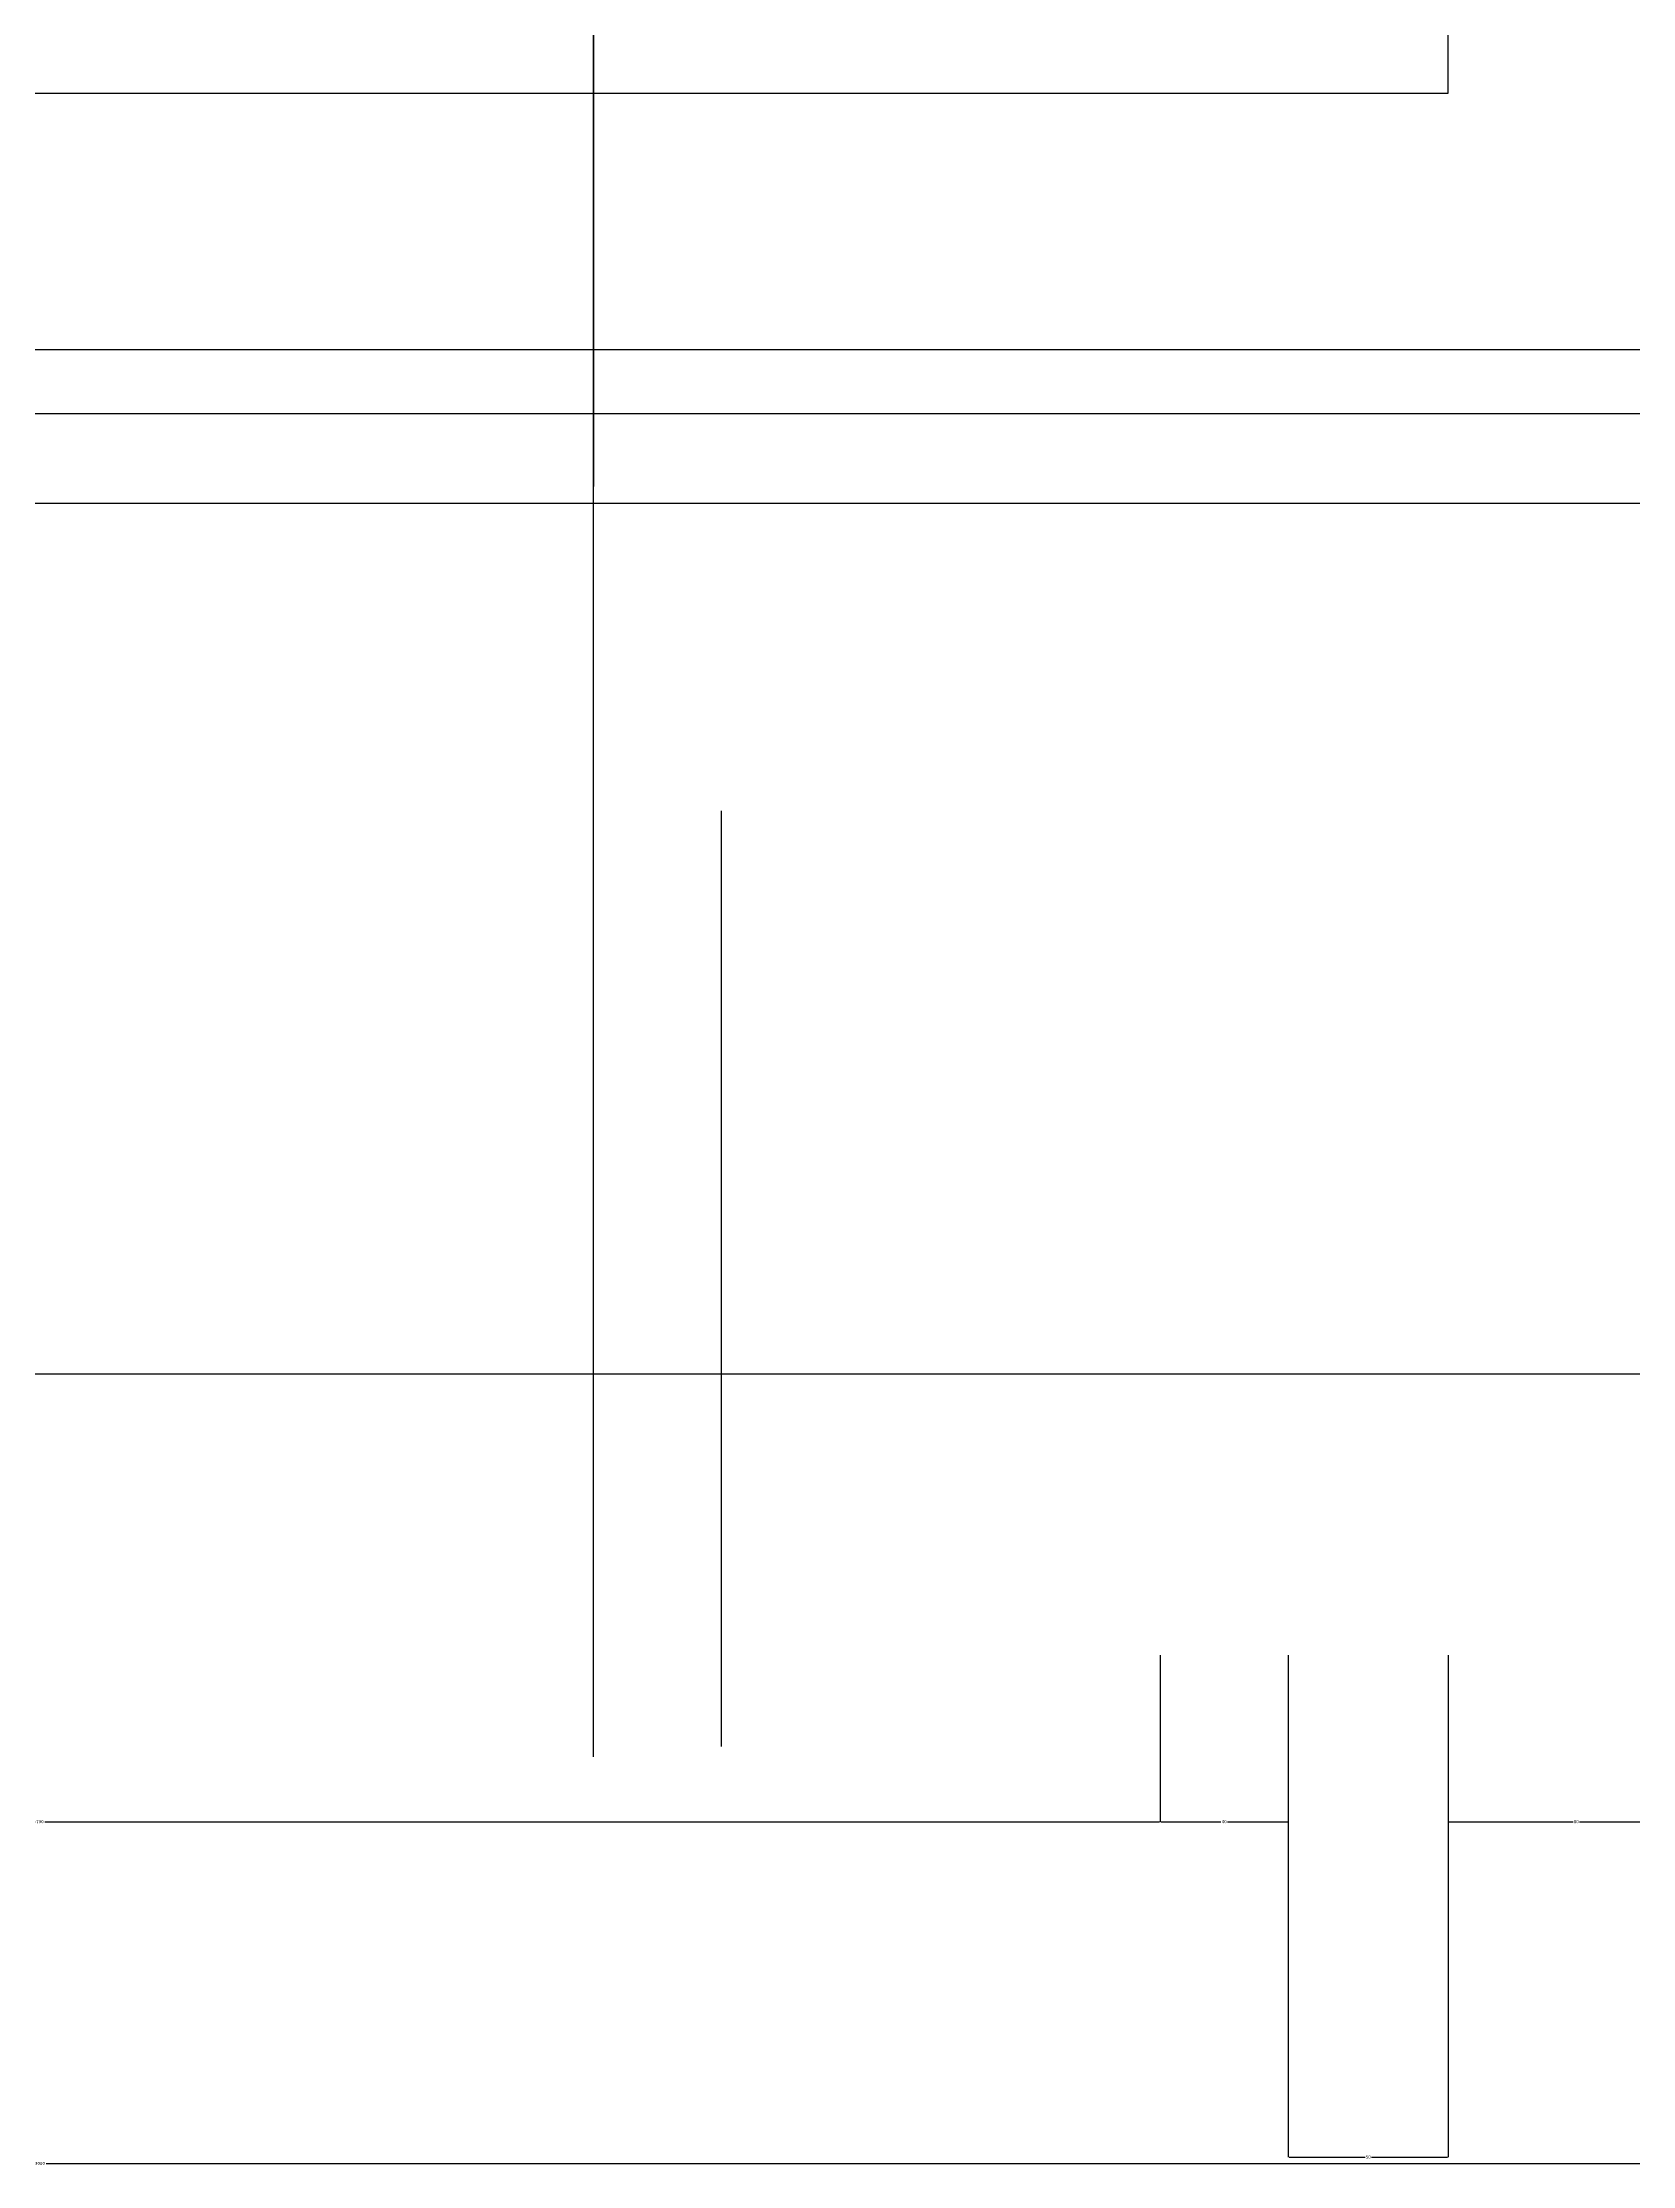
# Model space of a CAD drawing. Header units: metres. Extents: x 223 to 5327, y 242 to 6977.
# Drawn here: x 2128 to 2624, y 3050 to 3713 of the extents above; entities that cross this region are included whole.
import ezdxf

# ---------------------------------------------------------------- set-up
doc = ezdxf.new("R2010")
doc.units = ezdxf.units.M
for name, color, linetype in [('2', 2, 'Continuous'), ('3', 3, 'Continuous'), ('4', 4, 'Continuous'), ('DIM', 3, 'Continuous')]:
    doc.layers.add(name, color=color, linetype=linetype)
doc.dimstyles.get("Standard").update_dxf_attribs({"dimtxt": 2.5, "dimasz": 2.5, "dimexe": 1.25, "dimexo": 0.625, "dimtad": 1, "dimcen": 2.5, "dimazin": 3, "dimtfac": 1, "dimtmove": 0, "dimatfit": 3})

# ---------------------------------------------------------------- blocks, each defined once
blk = doc.blocks.new('*D21')
for p, q in [((626.91, 3109.19), (626.91, 3050.93)), ((3626.91, 3109.19), (3626.91, 3050.93)), ((627.16, 3050.93), (2124.91, 3050.93)), ((2128.91, 3050.93), (3626.66, 3050.93))]:
    blk.add_line(p, q)
at = {"layer": 'Defpoints'}
for p in [(626.91, 3109.19), (3626.91, 3109.19), (626.91, 3050.93)]:
    blk.add_point(p, dxfattribs=at)
at = {"layer": 'DIM', "insert": (2126.91, 3050.93), "char_height": 1, "attachment_point": 5}
blk.add_mtext('3000', dxfattribs=at)
blk = doc.blocks.new('*D40')
for p, q in [((2476.91, 3209.73), (2476.91, 3157.69)), ((2516.91, 3209.73), (2516.91, 3157.69)), ((2477.16, 3157.69), (2495.91, 3157.69)), ((2497.91, 3157.69), (2516.66, 3157.69))]:
    blk.add_line(p, q)
at = {"layer": 'Defpoints'}
for p in [(2476.91, 3209.73), (2516.91, 3209.73), (2476.91, 3157.69)]:
    blk.add_point(p, dxfattribs=at)
at = {"layer": 'DIM', "insert": (2496.91, 3157.69), "char_height": 1, "attachment_point": 5}
blk.add_mtext('40', dxfattribs=at)
blk = doc.blocks.new('*D41')
for p, q in [((2516.91, 3209.73), (2516.91, 3052.94)), ((2566.91, 3209.73), (2566.91, 3052.94)), ((2517.16, 3052.94), (2540.91, 3052.94)), ((2542.91, 3052.94), (2566.66, 3052.94))]:
    blk.add_line(p, q)
at = {"layer": 'Defpoints'}
for p in [(2516.91, 3209.73), (2566.91, 3209.73), (2516.91, 3052.94)]:
    blk.add_point(p, dxfattribs=at)
at = {"layer": 'DIM', "insert": (2541.91, 3052.94), "char_height": 1, "attachment_point": 5}
blk.add_mtext('50', dxfattribs=at)
blk = doc.blocks.new('*D47')
for p, q in [((1776.91, 3209.73), (1776.91, 3157.69)), ((2476.91, 3209.73), (2476.91, 3157.69)), ((1777.16, 3157.69), (2125.41, 3157.69)), ((2128.41, 3157.69), (2476.66, 3157.69))]:
    blk.add_line(p, q)
at = {"layer": 'Defpoints'}
for p in [(1776.91, 3209.73), (2476.91, 3209.73), (1776.91, 3157.69)]:
    blk.add_point(p, dxfattribs=at)
at = {"layer": 'DIM', "insert": (2126.91, 3157.69), "char_height": 1, "attachment_point": 5}
blk.add_mtext('700', dxfattribs=at)
blk = doc.blocks.new('*D48')
for p, q in [((2566.91, 3209.73), (2566.91, 3157.69)), ((2646.91, 3209.73), (2646.91, 3157.69)), ((2567.16, 3157.69), (2605.91, 3157.69)), ((2607.91, 3157.69), (2646.66, 3157.69))]:
    blk.add_line(p, q)
at = {"layer": 'Defpoints'}
for p in [(2566.91, 3209.73), (2646.91, 3209.73), (2566.91, 3157.69)]:
    blk.add_point(p, dxfattribs=at)
at = {"layer": 'DIM', "insert": (2606.91, 3157.69), "char_height": 1, "attachment_point": 5}
blk.add_mtext('80', dxfattribs=at)

msp = doc.modelspace()

# ---------------------------------------------------------------- linework, layer by layer
at = {"layer": '2'}
msp.add_line((493.26, 3297.6), (3827.83, 3297.6), dxfattribs=at)
at = {"layer": '3'}
msp.add_lwpolyline([(646.91, 3617.6), (3606.91, 3617.6), (3606.91, 5977.6), (646.91, 5977.6)], close=True, dxfattribs=at)
at = {"layer": '4'}
for p, q in [((484, 3597.6), (3811.93, 3597.6)), ((484.86, 3569.6), (3813.41, 3569.6))]:
    msp.add_line(p, q, dxfattribs=at)
for points in [[(626.91, 3597.6), (3626.91, 3597.6), (3626.91, 5997.6), (626.91, 5997.6)], [(2566.91, 5897.6), (1686.91, 5897.6), (1686.91, 3697.6), (2566.91, 3697.6)]]:
    msp.add_lwpolyline(points, close=True, dxfattribs=at)
at = {"layer": 'DIM'}
msp.add_line((2299.9, 6299.92), (2299.9, 3574.83), dxfattribs=at)
for points in [[(2299.9, 3177.91), (2299.9, 6299.92), (2422.07, 6299.92)], [(2339.9, 3181.21), (2339.9, 3473.42)]]:
    msp.add_lwpolyline(points, dxfattribs=at)

# ---------------------------------------------------------------- dimensions: what is measured, and where the dimension line sits
for base, p1, p2, picture, middle in [((1776.91, 3157.69), (1776.91, 3209.73), (2476.91, 3209.73), '*D47', (2126.91, 3157.69)), ((2476.91, 3157.69), (2476.91, 3209.73), (2516.91, 3209.73), '*D40', (2496.91, 3157.69)), ((2516.91, 3052.94), (2516.91, 3209.73), (2566.91, 3209.73), '*D41', (2541.91, 3052.94)), ((2566.91, 3157.69), (2566.91, 3209.73), (2646.91, 3209.73), '*D48', (2606.91, 3157.69)), ((626.91, 3050.93), (626.91, 3109.19), (3626.91, 3109.19), '*D21', (2126.91, 3050.93))]:
    dim = msp.add_linear_dim(base=base, p1=p1, p2=p2, dimstyle='Standard', dxfattribs=at)
    dim.commit()
    dim.dimension.update_dxf_attribs({"geometry": picture, "text_midpoint": middle})

doc.saveas('drawing.dxf')
